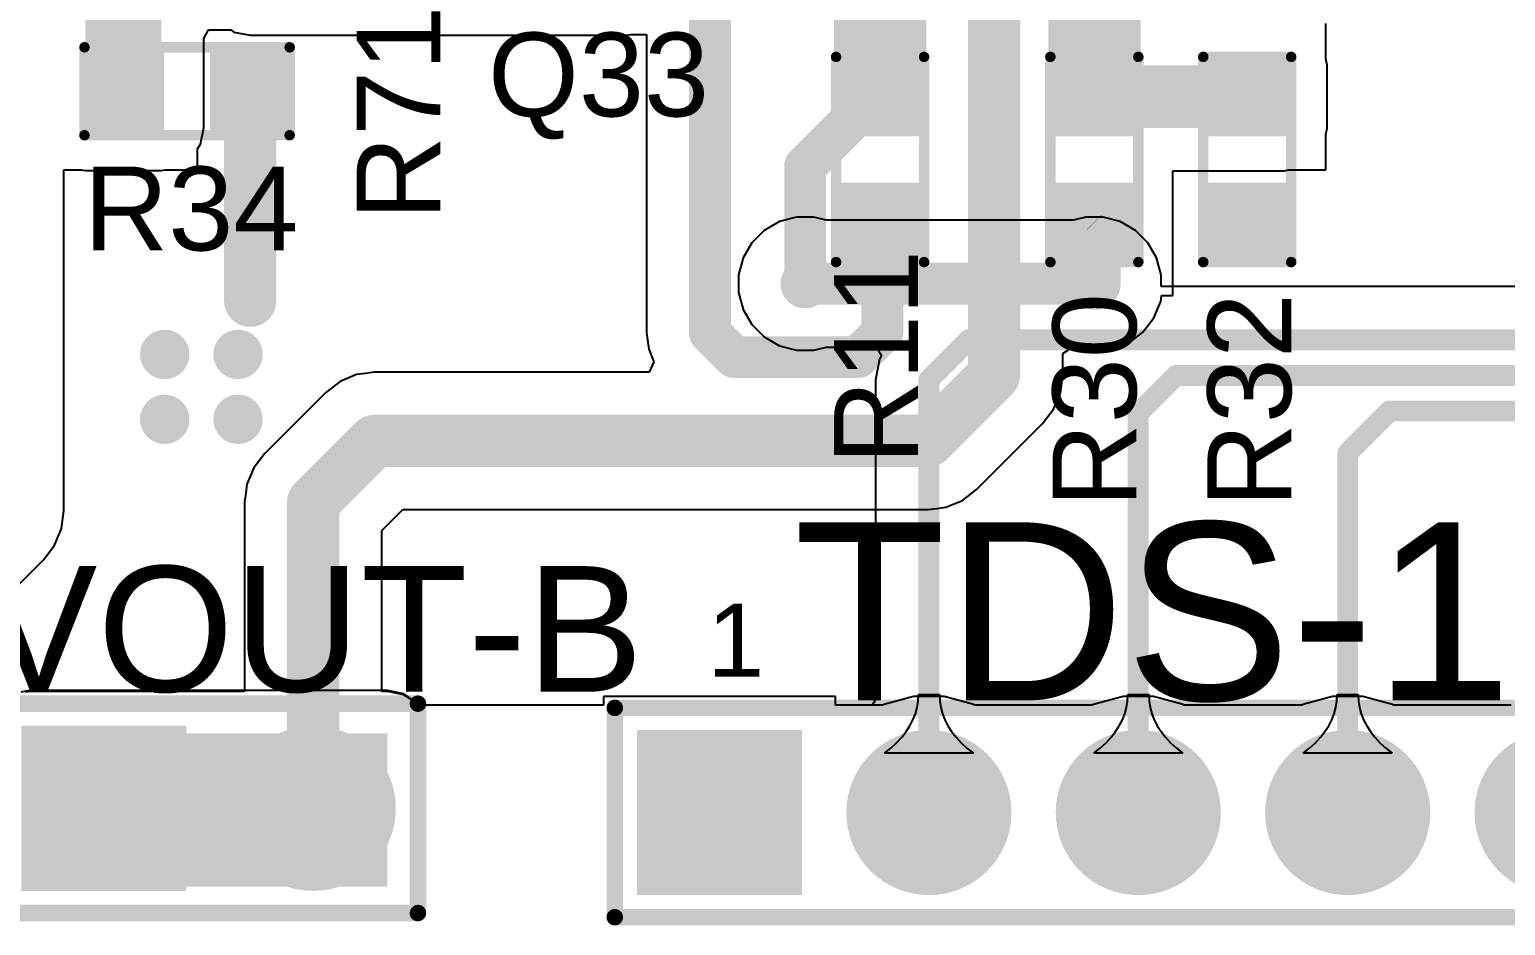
# Model space of a CAD drawing. Header units: millimetres. Extents: x -3 to 5437, y -3 to 5435.
# Drawn here: x 12.79 to 30.7, y -2.68 to 8.19 of the extents above; entities that cross this region are included whole.
import ezdxf

# ---------------------------------------------------------------- set-up
doc = ezdxf.new("R2010")
doc.units = ezdxf.units.MM
for name, color, linetype in [('BottomLayer', 5, 'Continuous'), ('BottomSolder', 6, 'Continuous'), ('MultiLayer', 9, 'Continuous'), ('PadHoleLayer', 156, 'Continuous'), ('TopLayer', 1, 'Continuous'), ('TopOverlay', 2, 'Continuous'), ('TopPaste', 8, 'Continuous'), ('TopSolder', 216, 'Continuous'), ('ViaHoleLayer', 16, 'Continuous')]:
    doc.layers.add(name, color=color, linetype=linetype)
doc.styles.add('Arial', font='', dxfattribs={"height": 0.2})
doc.styles.get('Arial').set_extended_font_data('Arial')

# ---------------------------------------------------------------- blocks, each defined once
blk = doc.blocks.new('RES_0603_247')
at = {"layer": 'TopLayer'}
for points in [[(-0.3809999999999999, 0.4445), (-0.3810000000000001, -0.4445), (-1.143, -0.4445), (-1.143, 0.4445)], [(1.143, 0.4445), (1.143, -0.4445), (0.3809999999999999, -0.4445), (0.3810000000000001, 0.4445)]]:
    blk.add_hatch(color=1, dxfattribs=at).paths.add_polyline_path(points)
at = {"layer": 'TopPaste'}
for points in [[(-0.3809999999999999, 0.4445), (-0.3810000000000001, -0.4445), (-1.143, -0.4445), (-1.143, 0.4445)], [(1.143, 0.4445), (1.143, -0.4445), (0.3809999999999999, -0.4445), (0.3810000000000001, 0.4445)]]:
    blk.add_hatch(color=8, dxfattribs=at).paths.add_polyline_path(points)
at = {"layer": 'TopSolder'}
for points in [[(-0.2793999999999999, 0.5460999999999999), (-0.2794, -0.5461), (-1.2446, -0.5460999999999999), (-1.2446, 0.5461)], [(1.2446, 0.5460999999999999), (1.2446, -0.5461), (0.2793999999999999, -0.5460999999999999), (0.2794, 0.5461)]]:
    blk.add_hatch(color=216, dxfattribs=at).paths.add_polyline_path(points)
at = {"layer": 'TopOverlay', "const_width": 0.127}
for points in [[(-1.2446, 0.5334), (1.2446, 0.5334)], [(-1.2446, -0.5334), (-1.2446, 0.5334)], [(1.2446, -0.5334), (1.2446, 0.5334)], [(-1.2446, -0.5334), (1.2446, -0.5334)]]:
    blk.add_lwpolyline(points, dxfattribs=at)
at = {"layer": 'TopOverlay', "const_width": 0.0635}
for points in [[(-1.27635, 0.5334, 1), (-1.21285, 0.5334, 1)], [(-1.27635, 0.5334, 1), (-1.21285, 0.5334, 1)], [(1.21285, 0.5334, 1), (1.27635, 0.5334, 1)], [(1.21285, 0.5334, 1), (1.27635, 0.5334, 1)], [(-1.27635, -0.5334, 1), (-1.21285, -0.5334, 1)], [(-1.27635, -0.5334, 1), (-1.21285, -0.5334, 1)], [(1.21285, -0.5334, 1), (1.27635, -0.5334, 1)], [(1.21285, -0.5334, 1), (1.27635, -0.5334, 1)]]:
    blk.add_lwpolyline(points, format="xyb", close=True, dxfattribs=at)
blk = doc.blocks.new('RES_0603_316')
at = {"layer": 'TopLayer'}
for points in [[(-0.3809999999999999, 0.4445), (-0.3809999999999999, -0.4445), (-1.143, -0.4445), (-1.143, 0.4445)], [(1.143, 0.4445), (1.143, -0.4445), (0.3809999999999999, -0.4445), (0.3809999999999999, 0.4445)]]:
    blk.add_hatch(color=1, dxfattribs=at).paths.add_polyline_path(points)
at = {"layer": 'TopPaste'}
for points in [[(-0.3809999999999999, 0.4445), (-0.3809999999999999, -0.4445), (-1.143, -0.4445), (-1.143, 0.4445)], [(1.143, 0.4445), (1.143, -0.4445), (0.3809999999999999, -0.4445), (0.3809999999999999, 0.4445)]]:
    blk.add_hatch(color=8, dxfattribs=at).paths.add_polyline_path(points)
at = {"layer": 'TopSolder'}
for points in [[(-0.2794, 0.5460999999999999), (-0.2794, -0.5460999999999999), (-1.2446, -0.5460999999999999), (-1.2446, 0.5460999999999999)], [(1.2446, 0.5460999999999999), (1.2446, -0.5460999999999999), (0.2794, -0.5460999999999999), (0.2794, 0.5460999999999999)]]:
    blk.add_hatch(color=216, dxfattribs=at).paths.add_polyline_path(points)
at = {"layer": 'TopOverlay', "const_width": 0.127}
for points in [[(-1.2446, -0.5334), (-1.2446, 0.5334)], [(1.2446, 0.5334), (-1.2446, 0.5334)], [(1.2446, -0.5334), (1.2446, 0.5334)], [(1.2446, -0.5334), (-1.2446, -0.5334)]]:
    blk.add_lwpolyline(points, dxfattribs=at)
at = {"layer": 'TopOverlay', "const_width": 0.0635}
for points in [[(-1.27635, 0.5334, 1), (-1.21285, 0.5334, 1)], [(-1.27635, 0.5334, 1), (-1.21285, 0.5334, 1)], [(1.21285, 0.5334, 1), (1.27635, 0.5334, 1)], [(1.21285, 0.5334, 1), (1.27635, 0.5334, 1)], [(-1.27635, -0.5334, 1), (-1.21285, -0.5334, 1)], [(-1.27635, -0.5334, 1), (-1.21285, -0.5334, 1)], [(1.21285, -0.5334, 1), (1.27635, -0.5334, 1)], [(1.21285, -0.5334, 1), (1.27635, -0.5334, 1)]]:
    blk.add_lwpolyline(points, format="xyb", close=True, dxfattribs=at)
blk = doc.blocks.new('RES_0603_317')
at = {"layer": 'TopLayer'}
for points in [[(-0.3809999999999999, 0.4445), (-0.3809999999999999, -0.4445), (-1.143, -0.4445), (-1.143, 0.4445)], [(1.143, 0.4445), (1.143, -0.4445), (0.3809999999999999, -0.4445), (0.3809999999999999, 0.4445)]]:
    blk.add_hatch(color=1, dxfattribs=at).paths.add_polyline_path(points)
at = {"layer": 'TopPaste'}
for points in [[(-0.3809999999999999, 0.4445), (-0.3809999999999999, -0.4445), (-1.143, -0.4445), (-1.143, 0.4445)], [(1.143, 0.4445), (1.143, -0.4445), (0.3809999999999999, -0.4445), (0.3809999999999999, 0.4445)]]:
    blk.add_hatch(color=8, dxfattribs=at).paths.add_polyline_path(points)
at = {"layer": 'TopSolder'}
for points in [[(-0.2794, 0.5460999999999999), (-0.2794, -0.5460999999999999), (-1.2446, -0.5460999999999999), (-1.2446, 0.5460999999999999)], [(1.2446, 0.5460999999999999), (1.2446, -0.5460999999999999), (0.2794, -0.5460999999999999), (0.2794, 0.5460999999999999)]]:
    blk.add_hatch(color=216, dxfattribs=at).paths.add_polyline_path(points)
at = {"layer": 'TopOverlay', "const_width": 0.127}
for points in [[(-1.2446, -0.5334), (-1.2446, 0.5334)], [(1.2446, 0.5334), (-1.2446, 0.5334)], [(1.2446, -0.5334), (1.2446, 0.5334)], [(1.2446, -0.5334), (-1.2446, -0.5334)]]:
    blk.add_lwpolyline(points, dxfattribs=at)
at = {"layer": 'TopOverlay', "const_width": 0.0635}
for points in [[(-1.27635, 0.5334, 1), (-1.21285, 0.5334, 1)], [(-1.27635, 0.5334, 1), (-1.21285, 0.5334, 1)], [(1.21285, 0.5334, 1), (1.27635, 0.5334, 1)], [(1.21285, 0.5334, 1), (1.27635, 0.5334, 1)], [(-1.27635, -0.5334, 1), (-1.21285, -0.5334, 1)], [(-1.27635, -0.5334, 1), (-1.21285, -0.5334, 1)], [(1.21285, -0.5334, 1), (1.27635, -0.5334, 1)], [(1.21285, -0.5334, 1), (1.27635, -0.5334, 1)]]:
    blk.add_lwpolyline(points, format="xyb", close=True, dxfattribs=at)
blk = doc.blocks.new('RES_0603_318')
at = {"layer": 'TopLayer'}
for points in [[(-0.3809999999999999, 0.4445), (-0.3809999999999999, -0.4445), (-1.143, -0.4445), (-1.143, 0.4445)], [(1.143, 0.4445), (1.143, -0.4445), (0.3809999999999999, -0.4445), (0.3809999999999999, 0.4445)]]:
    blk.add_hatch(color=1, dxfattribs=at).paths.add_polyline_path(points)
at = {"layer": 'TopPaste'}
for points in [[(-0.3809999999999999, 0.4445), (-0.3809999999999999, -0.4445), (-1.143, -0.4445), (-1.143, 0.4445)], [(1.143, 0.4445), (1.143, -0.4445), (0.3809999999999999, -0.4445), (0.3809999999999999, 0.4445)]]:
    blk.add_hatch(color=8, dxfattribs=at).paths.add_polyline_path(points)
at = {"layer": 'TopSolder'}
for points in [[(-0.2794, 0.5460999999999999), (-0.2794, -0.5460999999999999), (-1.2446, -0.5460999999999999), (-1.2446, 0.5460999999999999)], [(1.2446, 0.5460999999999999), (1.2446, -0.5460999999999999), (0.2794, -0.5460999999999999), (0.2794, 0.5460999999999999)]]:
    blk.add_hatch(color=216, dxfattribs=at).paths.add_polyline_path(points)
at = {"layer": 'TopOverlay', "const_width": 0.127}
for points in [[(-1.2446, -0.5334), (-1.2446, 0.5334)], [(1.2446, 0.5334), (-1.2446, 0.5334)], [(1.2446, -0.5334), (1.2446, 0.5334)], [(1.2446, -0.5334), (-1.2446, -0.5334)]]:
    blk.add_lwpolyline(points, dxfattribs=at)
at = {"layer": 'TopOverlay', "const_width": 0.0635}
for points in [[(-1.27635, 0.5334, 1), (-1.21285, 0.5334, 1)], [(-1.27635, 0.5334, 1), (-1.21285, 0.5334, 1)], [(1.21285, 0.5334, 1), (1.27635, 0.5334, 1)], [(1.21285, 0.5334, 1), (1.27635, 0.5334, 1)], [(-1.27635, -0.5334, 1), (-1.21285, -0.5334, 1)], [(-1.27635, -0.5334, 1), (-1.21285, -0.5334, 1)], [(1.21285, -0.5334, 1), (1.27635, -0.5334, 1)], [(1.21285, -0.5334, 1), (1.27635, -0.5334, 1)]]:
    blk.add_lwpolyline(points, format="xyb", close=True, dxfattribs=at)
blk = doc.blocks.new('HDR1X2_326')
at = {"layer": 'BottomLayer'}
blk.add_hatch(color=5, dxfattribs=at).paths.add_polyline_path([(-0.8999994699999999, 0.8999994699999999), (0.8999994699999999, 0.8999994699999999), (0.8999994699999999, -0.8999994699999999), (-0.8999994699999999, -0.8999994699999999)])
h = blk.add_hatch(color=5, dxfattribs=at)
edge = h.paths.add_edge_path()
edge.add_arc((2.54, 0), 0.8999982, 0, 360)
at = {"layer": 'BottomSolder'}
blk.add_hatch(color=6, dxfattribs=at).paths.add_polyline_path([(-1.00159947, 1.00159947), (1.00159947, 1.00159947), (1.00159947, -1.00159947), (-1.00159947, -1.00159947)])
h = blk.add_hatch(color=6, dxfattribs=at)
edge = h.paths.add_edge_path()
edge.add_arc((2.54, 0), 1.0015982, 0, 360)
at = {"layer": 'MultiLayer'}
blk.add_hatch(color=9, dxfattribs=at).paths.add_polyline_path([(-0.8999994699999999, 0.8999994699999999), (0.8999994699999999, 0.8999994699999999), (0.8999994699999999, -0.8999994699999999), (-0.8999994699999999, -0.8999994699999999)])
h = blk.add_hatch(color=9, dxfattribs=at)
edge = h.paths.add_edge_path()
edge.add_arc((2.54, 0), 0.8999982, 0, 360)
at = {"layer": 'PadHoleLayer'}
h = blk.add_hatch(color=156, dxfattribs=at)
edge = h.paths.add_edge_path()
edge.add_arc((0, 0), 0.4499991, 0, 360)
h = blk.add_hatch(color=156, dxfattribs=at)
edge = h.paths.add_edge_path()
edge.add_arc((2.54, 0), 0.4499991, 0, 360)
at = {"layer": 'TopLayer'}
blk.add_hatch(color=1, dxfattribs=at).paths.add_polyline_path([(-0.8999994699999999, 0.8999994699999999), (0.8999994699999999, 0.8999994699999999), (0.8999994699999999, -0.8999994699999999), (-0.8999994699999999, -0.8999994699999999)])
h = blk.add_hatch(color=1, dxfattribs=at)
edge = h.paths.add_edge_path()
edge.add_arc((2.54, 0), 0.8999982, 0, 360)
at = {"layer": 'TopSolder'}
blk.add_hatch(color=216, dxfattribs=at).paths.add_polyline_path([(-1.00159947, 1.00159947), (1.00159947, 1.00159947), (1.00159947, -1.00159947), (-1.00159947, -1.00159947)])
h = blk.add_hatch(color=216, dxfattribs=at)
edge = h.paths.add_edge_path()
edge.add_arc((2.54, 0), 1.0015982, 0, 360)
at = {"layer": 'TopOverlay', "const_width": 0.1999996}
for points in [[(-1.27, 1.27), (3.81, 1.27)], [(-1.27, -1.27), (-1.27, 1.27)], [(3.81, -1.27), (3.81, 1.27)], [(-1.27, -1.27), (3.81, -1.27)]]:
    blk.add_lwpolyline(points, dxfattribs=at)
at = {"layer": 'TopOverlay', "const_width": 0.0999998}
for points in [[(-1.3199999, 1.27, 1), (-1.2200001, 1.27, 1)], [(-1.3199999, 1.27, 1), (-1.2200001, 1.27, 1)], [(3.7600001, 1.27, 1), (3.8599999, 1.27, 1)], [(3.7600001, 1.27, 1), (3.8599999, 1.27, 1)], [(-1.3199999, -1.27, 1), (-1.2200001, -1.27, 1)], [(-1.3199999, -1.27, 1), (-1.2200001, -1.27, 1)], [(3.7600001, -1.27, 1), (3.8599999, -1.27, 1)], [(3.7600001, -1.27, 1), (3.8599999, -1.27, 1)]]:
    blk.add_lwpolyline(points, format="xyb", close=True, dxfattribs=at)
blk = doc.blocks.new('HDR1X6_470')
at = {"layer": 'BottomLayer'}
blk.add_hatch(color=5, dxfattribs=at).paths.add_polyline_path([(-0.8999994699999999, 0.8999994699999999), (0.8999994699999999, 0.8999994699999999), (0.8999994699999999, -0.8999994699999999), (-0.8999994699999999, -0.8999994699999999)])
h = blk.add_hatch(color=5, dxfattribs=at)
edge = h.paths.add_edge_path()
edge.add_arc((2.54, 0), 0.8999982, 0, 360)
h = blk.add_hatch(color=5, dxfattribs=at)
edge = h.paths.add_edge_path()
edge.add_arc((5.08, 0), 0.8999982, 0, 360)
h = blk.add_hatch(color=5, dxfattribs=at)
edge = h.paths.add_edge_path()
edge.add_arc((7.619999999999999, 0), 0.8999982, 0, 360)
h = blk.add_hatch(color=5, dxfattribs=at)
edge = h.paths.add_edge_path()
edge.add_arc((10.16, 0), 0.8999982, 0, 360)
h = blk.add_hatch(color=5, dxfattribs=at)
edge = h.paths.add_edge_path()
edge.add_arc((12.7, 0), 0.8999982, 0, 360)
at = {"layer": 'BottomSolder'}
blk.add_hatch(color=6, dxfattribs=at).paths.add_polyline_path([(-1.00159947, 1.00159947), (1.00159947, 1.00159947), (1.00159947, -1.00159947), (-1.00159947, -1.00159947)])
h = blk.add_hatch(color=6, dxfattribs=at)
edge = h.paths.add_edge_path()
edge.add_arc((2.54, 0), 1.0015982, 0, 360)
h = blk.add_hatch(color=6, dxfattribs=at)
edge = h.paths.add_edge_path()
edge.add_arc((5.08, 0), 1.0015982, 0, 360)
h = blk.add_hatch(color=6, dxfattribs=at)
edge = h.paths.add_edge_path()
edge.add_arc((7.619999999999999, 0), 1.0015982, 0, 360)
h = blk.add_hatch(color=6, dxfattribs=at)
edge = h.paths.add_edge_path()
edge.add_arc((10.16, 0), 1.0015982, 0, 360)
h = blk.add_hatch(color=6, dxfattribs=at)
edge = h.paths.add_edge_path()
edge.add_arc((12.7, 0), 1.0015982, 0, 360)
at = {"layer": 'MultiLayer'}
blk.add_hatch(color=9, dxfattribs=at).paths.add_polyline_path([(-0.8999994699999999, 0.8999994699999999), (0.8999994699999999, 0.8999994699999999), (0.8999994699999999, -0.8999994699999999), (-0.8999994699999999, -0.8999994699999999)])
h = blk.add_hatch(color=9, dxfattribs=at)
edge = h.paths.add_edge_path()
edge.add_arc((2.54, 0), 0.8999982, 0, 360)
h = blk.add_hatch(color=9, dxfattribs=at)
edge = h.paths.add_edge_path()
edge.add_arc((5.08, 0), 0.8999982, 0, 360)
h = blk.add_hatch(color=9, dxfattribs=at)
edge = h.paths.add_edge_path()
edge.add_arc((7.619999999999999, 0), 0.8999982, 0, 360)
h = blk.add_hatch(color=9, dxfattribs=at)
edge = h.paths.add_edge_path()
edge.add_arc((10.16, 0), 0.8999982, 0, 360)
h = blk.add_hatch(color=9, dxfattribs=at)
edge = h.paths.add_edge_path()
edge.add_arc((12.7, 0), 0.8999982, 0, 360)
at = {"layer": 'PadHoleLayer'}
h = blk.add_hatch(color=156, dxfattribs=at)
edge = h.paths.add_edge_path()
edge.add_arc((0, 0), 0.4499991, 0, 360)
h = blk.add_hatch(color=156, dxfattribs=at)
edge = h.paths.add_edge_path()
edge.add_arc((2.54, 0), 0.4499991, 0, 360)
h = blk.add_hatch(color=156, dxfattribs=at)
edge = h.paths.add_edge_path()
edge.add_arc((5.08, 0), 0.4499991, 0, 360)
h = blk.add_hatch(color=156, dxfattribs=at)
edge = h.paths.add_edge_path()
edge.add_arc((7.619999999999999, 0), 0.4499991, 0, 360)
h = blk.add_hatch(color=156, dxfattribs=at)
edge = h.paths.add_edge_path()
edge.add_arc((10.16, 0), 0.4499991, 0, 360)
h = blk.add_hatch(color=156, dxfattribs=at)
edge = h.paths.add_edge_path()
edge.add_arc((12.7, 0), 0.4499991, 0, 360)
at = {"layer": 'TopLayer'}
blk.add_hatch(color=1, dxfattribs=at).paths.add_polyline_path([(-0.8999994699999999, 0.8999994699999999), (0.8999994699999999, 0.8999994699999999), (0.8999994699999999, -0.8999994699999999), (-0.8999994699999999, -0.8999994699999999)])
h = blk.add_hatch(color=1, dxfattribs=at)
edge = h.paths.add_edge_path()
edge.add_arc((2.54, 0), 0.8999982, 0, 360)
h = blk.add_hatch(color=1, dxfattribs=at)
edge = h.paths.add_edge_path()
edge.add_arc((5.08, 0), 0.8999982, 0, 360)
h = blk.add_hatch(color=1, dxfattribs=at)
edge = h.paths.add_edge_path()
edge.add_arc((7.619999999999999, 0), 0.8999982, 0, 360)
h = blk.add_hatch(color=1, dxfattribs=at)
edge = h.paths.add_edge_path()
edge.add_arc((10.16, 0), 0.8999982, 0, 360)
h = blk.add_hatch(color=1, dxfattribs=at)
edge = h.paths.add_edge_path()
edge.add_arc((12.7, 0), 0.8999982, 0, 360)
at = {"layer": 'TopSolder'}
blk.add_hatch(color=216, dxfattribs=at).paths.add_polyline_path([(-1.00159947, 1.00159947), (1.00159947, 1.00159947), (1.00159947, -1.00159947), (-1.00159947, -1.00159947)])
h = blk.add_hatch(color=216, dxfattribs=at)
edge = h.paths.add_edge_path()
edge.add_arc((2.54, 0), 1.0015982, 0, 360)
h = blk.add_hatch(color=216, dxfattribs=at)
edge = h.paths.add_edge_path()
edge.add_arc((5.08, 0), 1.0015982, 0, 360)
h = blk.add_hatch(color=216, dxfattribs=at)
edge = h.paths.add_edge_path()
edge.add_arc((7.619999999999999, 0), 1.0015982, 0, 360)
h = blk.add_hatch(color=216, dxfattribs=at)
edge = h.paths.add_edge_path()
edge.add_arc((10.16, 0), 1.0015982, 0, 360)
h = blk.add_hatch(color=216, dxfattribs=at)
edge = h.paths.add_edge_path()
edge.add_arc((12.7, 0), 1.0015982, 0, 360)
at = {"layer": 'TopOverlay', "const_width": 0.1999996}
for points in [[(-1.27, -1.27), (-1.27, 1.27)], [(-1.27, 1.27), (13.97, 1.27)], [(13.97, -1.27), (13.97, 1.27)], [(-1.27, -1.27), (13.97, -1.27)]]:
    blk.add_lwpolyline(points, dxfattribs=at)
at = {"layer": 'TopOverlay', "const_width": 0.0999998}
for points in [[(-1.3199999, 1.27, 1), (-1.2200001, 1.27, 1)], [(-1.3199999, 1.27, 1), (-1.2200001, 1.27, 1)], [(13.9200001, 1.27, 1), (14.0199999, 1.27, 1)], [(13.9200001, 1.27, 1), (14.0199999, 1.27, 1)], [(-1.3199999, -1.27, 1), (-1.2200001, -1.27, 1)], [(-1.3199999, -1.27, 1), (-1.2200001, -1.27, 1)], [(13.9200001, -1.27, 1), (14.0199999, -1.27, 1)], [(13.9200001, -1.27, 1), (14.0199999, -1.27, 1)]]:
    blk.add_lwpolyline(points, format="xyb", close=True, dxfattribs=at)

msp = doc.modelspace()

# ---------------------------------------------------------------- hatches: boundary and pattern name
at = {"layer": 'BottomLayer'}
h = msp.add_hatch(color=5, dxfattribs=at)
edge = h.paths.add_edge_path()
edge.add_arc((22.2005144, 5.1094259), 0.2999994, 0, 360)
h = msp.add_hatch(color=5, dxfattribs=at)
edge = h.paths.add_edge_path()
edge.add_arc((25.7094355, 5.1094259), 0.2999994, 0, 360)
h = msp.add_hatch(color=5, dxfattribs=at)
edge = h.paths.add_edge_path()
edge.add_arc((14.43238668, 4.25105576), 0.2999994, 0, 360)
h = msp.add_hatch(color=5, dxfattribs=at)
edge = h.paths.add_edge_path()
edge.add_arc((15.32138668, 4.25105576), 0.2999994, 0, 360)
h = msp.add_hatch(color=5, dxfattribs=at)
edge = h.paths.add_edge_path()
edge.add_arc((14.43238668, 3.46365576), 0.2999994, 0, 360)
h = msp.add_hatch(color=5, dxfattribs=at)
edge = h.paths.add_edge_path()
edge.add_arc((15.32138668, 3.46365576), 0.2999994, 0, 360)
msp.add_hatch(color=5, dxfattribs=at).paths.add_polyline_path([(12.79362694, -0.3439185399999999), (12.79362694, -2.15554814), (17.1336335, -2.15554814), (17.1336335, -0.3439185399999999)])
at = {"layer": 'BottomSolder'}
h = msp.add_hatch(color=6, dxfattribs=at)
edge = h.paths.add_edge_path()
edge.add_arc((22.2005144, 5.1094259), 0.1499997, 0, 360)
h = msp.add_hatch(color=6, dxfattribs=at)
edge = h.paths.add_edge_path()
edge.add_arc((25.7094355, 5.1094259), 0.1499997, 0, 360)
h = msp.add_hatch(color=6, dxfattribs=at)
edge = h.paths.add_edge_path()
edge.add_arc((14.43238668, 4.25105576), 0.1499997, 0, 360)
h = msp.add_hatch(color=6, dxfattribs=at)
edge = h.paths.add_edge_path()
edge.add_arc((15.32138668, 4.25105576), 0.1499997, 0, 360)
h = msp.add_hatch(color=6, dxfattribs=at)
edge = h.paths.add_edge_path()
edge.add_arc((14.43238668, 3.46365576), 0.1499997, 0, 360)
h = msp.add_hatch(color=6, dxfattribs=at)
edge = h.paths.add_edge_path()
edge.add_arc((15.32138668, 3.46365576), 0.1499997, 0, 360)
at = {"layer": 'TopLayer'}
for points in [[(14.38940988, 14.42807376), (13.46940664, 14.42807376), (13.46940664, 6.99857376), (14.38940988, 6.99857376)], [(23.66943704, 9.45987186), (22.5494342, 9.45987186), (22.5494342, 6.996691619999999), (23.66943704, 6.996691619999999)], [(25.14943408, 6.996689079999999), (26.26943692, 6.996689079999999), (26.26943692, 9.45986932), (25.14943408, 9.45986932)], [(28.01284212, 7.75868908), (25.14943916, 7.75868908), (25.14943916, 6.996689079999999), (28.01284212, 6.996689079999999)], [(12.79362948, -2.20635068), (17.13363096, -2.20635068), (17.13363096, -0.3555492), (12.79362948, -0.3555492)]]:
    msp.add_hatch(color=1, dxfattribs=at).paths.add_polyline_path(points)
h = msp.add_hatch(color=1, dxfattribs=at)
edge = h.paths.add_edge_path()
edge.add_arc((22.2005144, 5.1094259), 0.2999994, 0, 360)
h = msp.add_hatch(color=1, dxfattribs=at)
edge = h.paths.add_edge_path()
edge.add_arc((25.7094355, 5.1094259), 0.2999994, 0, 360)
h = msp.add_hatch(color=1, dxfattribs=at)
edge = h.paths.add_edge_path()
edge.add_arc((14.43238668, 4.25105576), 0.2999994, 0, 360)
h = msp.add_hatch(color=1, dxfattribs=at)
edge = h.paths.add_edge_path()
edge.add_arc((15.32138668, 4.25105576), 0.2999994, 0, 360)
h = msp.add_hatch(color=1, dxfattribs=at)
edge = h.paths.add_edge_path()
edge.add_arc((14.43238668, 3.46365576), 0.2999994, 0, 360)
h = msp.add_hatch(color=1, dxfattribs=at)
edge = h.paths.add_edge_path()
edge.add_arc((15.32138668, 3.46365576), 0.2999994, 0, 360)
at = {"layer": 'TopSolder'}
h = msp.add_hatch(color=216, dxfattribs=at)
edge = h.paths.add_edge_path()
edge.add_arc((22.2005144, 5.1094259), 0.1499997, 0, 360)
h = msp.add_hatch(color=216, dxfattribs=at)
edge = h.paths.add_edge_path()
edge.add_arc((25.7094355, 5.1094259), 0.1499997, 0, 360)
h = msp.add_hatch(color=216, dxfattribs=at)
edge = h.paths.add_edge_path()
edge.add_arc((14.43238668, 4.25105576), 0.1499997, 0, 360)
h = msp.add_hatch(color=216, dxfattribs=at)
edge = h.paths.add_edge_path()
edge.add_arc((15.32138668, 4.25105576), 0.1499997, 0, 360)
h = msp.add_hatch(color=216, dxfattribs=at)
edge = h.paths.add_edge_path()
edge.add_arc((14.43238668, 3.46365576), 0.1499997, 0, 360)
h = msp.add_hatch(color=216, dxfattribs=at)
edge = h.paths.add_edge_path()
edge.add_arc((15.32138668, 3.46365576), 0.1499997, 0, 360)
at = {"layer": 'ViaHoleLayer'}
h = msp.add_hatch(color=16, dxfattribs=at)
edge = h.paths.add_edge_path()
edge.add_arc((22.2005144, 5.1094259), 0.1499997, 0, 360)
h = msp.add_hatch(color=16, dxfattribs=at)
edge = h.paths.add_edge_path()
edge.add_arc((25.7094355, 5.1094259), 0.1499997, 0, 360)
h = msp.add_hatch(color=16, dxfattribs=at)
edge = h.paths.add_edge_path()
edge.add_arc((14.43238668, 4.25105576), 0.1499997, 0, 360)
h = msp.add_hatch(color=16, dxfattribs=at)
edge = h.paths.add_edge_path()
edge.add_arc((15.32138668, 4.25105576), 0.1499997, 0, 360)
h = msp.add_hatch(color=16, dxfattribs=at)
edge = h.paths.add_edge_path()
edge.add_arc((14.43238668, 3.46365576), 0.1499997, 0, 360)
h = msp.add_hatch(color=16, dxfattribs=at)
edge = h.paths.add_edge_path()
edge.add_arc((15.32138668, 3.46365576), 0.1499997, 0, 360)

# ---------------------------------------------------------------- linework, layer by layer
at = {"layer": 'BottomLayer'}
for p, q in [((22.0941392, 5.9174253), (21.88863796, 5.862360639999999)), ((22.3068896, 5.9174253), (22.0941392, 5.9174253)), ((22.45401656, 5.87800196), (22.3068896, 5.9174253)), ((25.6030603, 5.9174253), (25.45593334, 5.87800196)), ((25.8158107, 5.9174253), (25.6030603, 5.9174253)), ((26.02131194, 5.862360639999999), (25.8158107, 5.9174253)), ((21.70439144, 5.75598544), (21.55395486, 5.60554886)), ((21.88863796, 5.862360639999999), (21.70439144, 5.75598544)), ((25.45593334, 5.87800196), (22.45401656, 5.87800196)), ((26.20555846, 5.75598544), (26.02131194, 5.862360639999999)), ((26.35599504, 5.60554886), (26.20555846, 5.75598544)), ((21.55395486, 5.60554886), (21.44757966, 5.42130234)), ((26.46237023999999, 5.42130234), (26.35599504, 5.60554886)), ((21.44757966, 5.42130234), (21.392515, 5.215801099999999)), ((26.5174349, 5.215801099999999), (26.46237023999999, 5.42130234)), ((21.392515, 5.215801099999999), (21.392515, 5.003050699999999)), ((26.5174349, 5.07586742), (26.5174349, 5.215801099999999)), ((50.47821501999999, 5.07586742), (26.5174349, 5.07586742)), ((21.392515, 5.003050699999999), (21.44757966, 4.797549459999999)), ((21.44757966, 4.797549459999999), (21.55395486, 4.61330294)), ((21.55395486, 4.61330294), (21.70439144, 4.46286636)), ((21.70439144, 4.46286636), (21.88863796, 4.35649116)), ((21.88863796, 4.35649116), (22.0941392, 4.3014265)), ((22.0941392, 4.3014265), (22.3068896, 4.3014265)), ((22.3068896, 4.3014265), (22.45401656, 4.34084984)), ((22.45401656, 4.34084984), (23.06780248, 4.34084984)), ((23.06780248, 4.34084984), (23.12767028, 4.228843459999999)), ((23.10307292, 4.19203124), (23.0537893, 3.94426694)), ((23.12767028, 4.228843459999999), (23.10307292, 4.19203124)), ((23.0537893, 3.94426694), (23.0537893, 0.09671049999999999)), ((12.79362694, 0.17403318), (12.68511052, 0.15244826)), ((17.1336335, 0.17403318), (12.79362694, 0.17403318)), ((17.33184494, 0.1346073), (17.1336335, 0.17403318)), ((17.49988118, 0.02232914), (17.33184494, 0.1346073)), ((17.51655374, -0.00262128), (17.49988118, 0.02232914)), ((22.56922842, 0.10164826), (19.75323202, 0.10164826)), ((19.75323202, 0.10164826), (19.75323202, -0.00262128)), ((22.56922842, -0.00262128), (22.56922842, 0.10164826)), ((23.02236188, 0.006388099999999999), (23.01653004, -0.00262128)), ((23.0356029, 0.03204464), (23.02236188, 0.006388099999999999)), ((23.04466562, 0.05519166), (23.0356029, 0.03204464)), ((23.05066764, 0.07718806), (23.04466562, 0.05519166)), ((23.0537893, 0.09671049999999999), (23.05066764, 0.07718806)), ((23.55771006, -0.03219449999999999), (23.57010018, 0.04530852)), ((23.57010018, 0.04530852), (23.57423022, 0.12464288)), ((23.57423022, 0.12464288), (23.82823022, 0.12464288)), ((23.82823022, 0.12464288), (23.83236026, 0.04530852)), ((23.83236026, 0.04530852), (23.84475038, -0.03219449999999999)), ((26.09771006, -0.03219449999999999), (26.11010018, 0.04530852)), ((26.11010018, 0.04530852), (26.11423022, 0.12464288)), ((26.11423022, 0.12464288), (26.36823022, 0.12464288)), ((26.36823022, 0.12464288), (26.37236026, 0.04530852)), ((26.37236026, 0.04530852), (26.38475038, -0.03219449999999999)), ((28.63771006, -0.03219449999999999), (28.65010018, 0.04530852)), ((28.65010018, 0.04530852), (28.65423022, 0.12464288)), ((28.65423022, 0.12464288), (28.90823022, 0.12464288)), ((28.90823022, 0.12464288), (28.91236026, 0.04530852)), ((28.91236026, 0.04530852), (28.92475038, -0.03219449999999999)), ((19.75323202, -0.00262128), (17.51655374, -0.00262128)), ((23.01653004, -0.00262128), (22.56922842, -0.00262128)), ((23.50814958, -0.1817116), (23.53705986, -0.10786872)), ((23.53705986, -0.10786872), (23.55771006, -0.03219449999999999)), ((23.84475038, -0.03219449999999999), (23.86540058, -0.10786872)), ((23.86540058, -0.10786872), (23.89431086, -0.1817116)), ((26.04814958, -0.1817116), (26.07705986, -0.10786872)), ((26.07705986, -0.10786872), (26.09771006, -0.03219449999999999)), ((26.38475038, -0.03219449999999999), (26.40540058, -0.10786872)), ((26.40540058, -0.10786872), (26.43431086, -0.1817116)), ((28.58814958, -0.1817116), (28.61705986, -0.10786872)), ((28.61705986, -0.10786872), (28.63771006, -0.03219449999999999)), ((28.92475038, -0.03219449999999999), (28.94540058, -0.10786872)), ((28.94540058, -0.10786872), (28.97431086, -0.1817116)), ((23.3718608, -0.3922649), (23.42555132, -0.32391096)), ((23.42555132, -0.32391096), (23.47097922, -0.2537282199999999)), ((23.47097922, -0.2537282199999999), (23.50814958, -0.1817116)), ((23.89431086, -0.1817116), (23.93148122, -0.2537282199999999)), ((23.93148122, -0.2537282199999999), (23.97690912, -0.32391096)), ((23.97690912, -0.32391096), (24.03059964, -0.3922649)), ((25.9118608, -0.3922649), (25.96555132, -0.32391096)), ((25.96555132, -0.32391096), (26.01097922, -0.2537282199999999)), ((26.01097922, -0.2537282199999999), (26.04814958, -0.1817116)), ((26.43431086, -0.1817116), (26.47148122, -0.2537282199999999)), ((26.47148122, -0.2537282199999999), (26.51690912, -0.32391096)), ((26.51690912, -0.32391096), (26.57059964, -0.3922649)), ((28.4518608, -0.3922649), (28.50555132, -0.32391096)), ((28.50555132, -0.32391096), (28.55097922, -0.2537282199999999)), ((28.55097922, -0.2537282199999999), (28.58814958, -0.1817116)), ((28.97431086, -0.1817116), (29.01148122, -0.2537282199999999)), ((29.01148122, -0.2537282199999999), (29.05690912, -0.32391096)), ((29.05690912, -0.32391096), (29.11059964, -0.3922649)), ((23.1612313, -0.58635138), (23.23969952, -0.52348638)), ((23.23969952, -0.52348638), (23.3099102, -0.45879004)), ((23.3099102, -0.45879004), (23.3718608, -0.3922649)), ((24.03059964, -0.3922649), (24.09255024, -0.45879004)), ((24.09255024, -0.45879004), (24.16276092, -0.52348638)), ((24.16276092, -0.52348638), (24.24122914, -0.58635138)), ((25.7012313, -0.58635138), (25.77969952, -0.52348638)), ((25.77969952, -0.52348638), (25.8499102, -0.45879004)), ((25.8499102, -0.45879004), (25.9118608, -0.3922649)), ((26.57059964, -0.3922649), (26.63255024, -0.45879004)), ((26.63255024, -0.45879004), (26.70276092, -0.52348638)), ((26.70276092, -0.52348638), (26.78122914, -0.58635138)), ((28.2412313, -0.58635138), (28.31969952, -0.52348638)), ((28.31969952, -0.52348638), (28.3899102, -0.45879004)), ((28.3899102, -0.45879004), (28.4518608, -0.3922649)), ((29.11059964, -0.3922649), (29.17255024, -0.45879004)), ((29.17255024, -0.45879004), (29.24276092, -0.52348638)), ((29.24276092, -0.52348638), (29.32122914, -0.58635138)), ((24.24122914, -0.58635138), (23.1612313, -0.58635138)), ((26.78122914, -0.58635138), (25.7012313, -0.58635138)), ((29.32122914, -0.58635138), (28.2412313, -0.58635138))]:
    msp.add_line(p, q, dxfattribs=at)
for points, const_width in [([(22.2005144, 5.1094259), (25.68454096, 5.1094259)], 0.508), ([(23.70123022, 3.94426694), (24.18538978, 4.4284265)], 0.254), ([(24.18538978, 4.4284265), (50.7463933, 4.4284265)], 0.254), ([(26.24123022, 3.53786694), (26.69998978, 3.9966265)], 0.254), ([(26.69998978, 3.9966265), (50.92524993999999, 3.9966265)], 0.254), ([(23.70123022, -1.30634994), (23.70123022, 3.94426694)], 0.254), ([(26.24123022, -1.30634994), (26.24123022, 3.53786694)], 0.254), ([(28.78123022, 3.05526694), (29.29078978, 3.564826499999999)], 0.254), ([(29.29078978, 3.564826499999999), (51.10410657999999, 3.564826499999999)], 0.254), ([(28.78123022, -1.30634994), (28.78123022, 3.05526694)], 0.254)]:
    msp.add_lwpolyline(points, dxfattribs=dict(at, const_width=const_width))
for points, const_width in [([(22.0735144, 5.1094259, 1), (22.3275144, 5.1094259, 1)], 0.254), ([(25.55754096, 5.1094259, 1), (25.81154096, 5.1094259, 1)], 0.254), ([(24.12188978, 4.4284265, 1), (24.24888978, 4.4284265, 1)], 0.127), ([(24.12188978, 4.4284265, 1), (24.24888978, 4.4284265, 1)], 0.127), ([(26.63648978, 3.9966265, 1), (26.76348978, 3.9966265, 1)], 0.127), ([(26.63648978, 3.9966265, 1), (26.76348978, 3.9966265, 1)], 0.127), ([(23.63773022, 3.94426694, 1), (23.76473022, 3.94426694, 1)], 0.127), ([(23.63773022, 3.94426694, 1), (23.76473022, 3.94426694, 1)], 0.127), ([(26.17773022, 3.53786694, 1), (26.30473022, 3.53786694, 1)], 0.127), ([(26.17773022, 3.53786694, 1), (26.30473022, 3.53786694, 1)], 0.127), ([(29.22728978, 3.564826499999999, 1), (29.35428978, 3.564826499999999, 1)], 0.127), ([(29.22728978, 3.564826499999999, 1), (29.35428978, 3.564826499999999, 1)], 0.127), ([(28.71773022, 3.05526694, 1), (28.84473022, 3.05526694, 1)], 0.127), ([(28.71773022, 3.05526694, 1), (28.84473022, 3.05526694, 1)], 0.127), ([(23.63773022, -1.30634994, 1), (23.76473022, -1.30634994, 1)], 0.127), ([(26.17773022, -1.30634994, 1), (26.30473022, -1.30634994, 1)], 0.127), ([(28.71773022, -1.30634994, 1), (28.84473022, -1.30634994, 1)], 0.127)]:
    msp.add_lwpolyline(points, format="xyb", close=True, dxfattribs=dict(at, const_width=const_width))
at = {"layer": 'TopLayer'}
for p, q in [((28.51510934, 7.83754084), (28.51510934, 8.266689079999999)), ((14.9073616, 8.082277459999998), (14.9614128, 8.1868899)), ((14.9073616, 6.99857376), (14.9073616, 8.082277459999998)), ((14.9614128, 8.1868899), (15.23296674, 8.1868899)), ((15.23296674, 8.1868899), (15.27119628, 8.16134512)), ((15.27119628, 8.16134512), (15.46940772, 8.12191924)), ((15.46940772, 8.12191924), (20.03511106, 8.12191924)), ((20.03511106, 8.12191924), (20.08515668, 8.1318735)), ((20.08515668, 8.1318735), (20.276439, 8.1318735)), ((20.276439, 8.1318735), (20.276439, 4.514855079999999)), ((28.53079384, 7.75868908), (28.51510934, 7.83754084)), ((28.53079384, 6.996689079999999), (28.53079384, 7.75868908)), ((14.86793572, 6.80036232), (14.9073616, 6.99857376)), ((28.51510934, 6.917837319999999), (28.53079384, 6.996689079999999)), ((28.51510934, 6.48868908), (28.51510934, 6.917837319999999)), ((14.83023704, 6.743941299999999), (14.86793572, 6.80036232)), ((14.83023704, 6.490573759999999), (14.83023704, 6.743941299999999)), ((13.20789586, 2.35369354), (13.20789586, 6.490573759999999)), ((13.20789586, 6.490573759999999), (13.41937372, 6.490573759999999)), ((13.41937372, 6.490573759999999), (13.46940664, 6.480622039999999)), ((13.46940664, 6.480622039999999), (14.38940988, 6.480622039999999)), ((14.38940988, 6.480622039999999), (14.4394428, 6.490573759999999)), ((14.4394428, 6.490573759999999), (14.83023704, 6.490573759999999)), ((26.66090934, 4.964689079999999), (26.66090934, 6.478737359999999)), ((26.66090934, 6.478737359999999), (28.01284212, 6.478737359999999)), ((28.01284212, 6.478737359999999), (28.06287504, 6.48868908)), ((28.06287504, 6.48868908), (28.51510934, 6.48868908)), ((26.43050848, 4.69311482), (26.51368586, 4.893927219999999)), ((26.51368586, 4.893927219999999), (26.52300258, 4.964689079999999)), ((26.52300258, 4.964689079999999), (26.66090934, 4.964689079999999)), ((26.29818718, 4.52067422), (26.43050848, 4.69311482)), ((20.276439, 4.514855079999999), (20.3026264, 4.31593244)), ((26.12574658, 4.38835292), (26.29818718, 4.52067422)), ((20.3026264, 4.31593244), (20.36684522, 4.16089846)), ((25.32448326, 4.2610659), (25.43008122, 4.33162456)), ((25.43008122, 4.33162456), (25.49393682, 4.30517554)), ((25.49393682, 4.30517554), (25.7094355, 4.27680374)), ((25.7094355, 4.27680374), (25.92493418, 4.30517554)), ((25.92493418, 4.30517554), (26.12574658, 4.38835292)), ((20.36684522, 4.16089846), (20.31014226, 4.03389592)), ((25.32448326, 4.00130264), (25.32448326, 4.2610659)), ((16.75977852, 4.00552666), (16.55896612, 3.92234674)), ((16.86752786, 4.01971002), (16.75977852, 4.00552666)), ((16.9752772, 4.03389592), (16.86752786, 4.01971002)), ((20.31014226, 4.03389592), (16.9752772, 4.03389592)), ((25.296114, 3.78580396), (25.32448326, 4.00130264)), ((16.38652552, 3.79002544), (15.64487854, 3.048378459999999)), ((16.55896612, 3.92234674), (16.38652552, 3.79002544)), ((25.21293408, 3.58499156), (25.296114, 3.78580396)), ((25.08061532, 3.41255096), (25.21293408, 3.58499156)), ((24.2805839, 2.61252208), (25.08061532, 3.41255096)), ((15.64487854, 3.048378459999999), (15.51255724, 2.87593786)), ((15.51255724, 2.87593786), (15.42937732, 2.67512546)), ((15.41519396, 2.56737612), (15.40100806, 2.45962678)), ((15.42937732, 2.67512546), (15.41519396, 2.56737612)), ((24.1081433, 2.48020078), (24.2805839, 2.61252208)), ((13.1795266, 2.13819486), (13.20789586, 2.35369354)), ((15.40100806, 2.45962678), (15.40100806, 0.16240252)), ((17.06625238, 2.11474558), (17.3201584, 2.3686516)), ((17.3201584, 2.3686516), (23.69183222, 2.3686516)), ((23.69183222, 2.3686516), (23.79958156, 2.382837499999999)), ((23.79958156, 2.382837499999999), (23.9073309, 2.39702086)), ((23.9073309, 2.39702086), (24.1081433, 2.48020078)), ((13.09634668, 1.93738246), (13.1795266, 2.13819486)), ((17.06625238, 0.16240252), (17.06625238, 2.11474558)), ((12.96402792, 1.76494186), (13.09634668, 1.93738246)), ((11.31379754, 0.11471148), (12.96402792, 1.76494186)), ((12.79362948, 0.16240252), (12.74358386, 0.15244826)), ((15.40100806, 0.16240252), (12.79362948, 0.16240252)), ((17.13363096, 0.16240252), (17.06625238, 0.16240252)), ((17.3318424, 0.12297664), (17.13363096, 0.16240252)), ((17.49987864, 0.01069848), (17.3318424, 0.12297664)), ((17.5087788, -0.00262128), (17.49987864, 0.01069848)), ((22.56922842, 0.10164826), (19.75323202, 0.10164826)), ((19.75323202, 0.10164826), (19.75323202, -0.00262128)), ((22.56922842, -0.00262128), (22.56922842, 0.10164826)), ((23.1577642, 0.00569468), (23.14335986, -0.00262128)), ((23.51586356, 0.10164826), (23.1577642, 0.00569468)), ((23.88659688, 0.10164826), (23.51586356, 0.10164826)), ((24.24469624, 0.00569468), (23.88659688, 0.10164826)), ((24.25910058, -0.00262128), (24.24469624, 0.00569468)), ((25.6977642, 0.00569468), (25.68335986, -0.00262128)), ((26.05586356, 0.10164826), (25.6977642, 0.00569468)), ((26.42659688, 0.10164826), (26.05586356, 0.10164826)), ((26.78469624, 0.00569468), (26.42659688, 0.10164826)), ((26.79910058, -0.00262128), (26.78469624, 0.00569468)), ((28.2377642, 0.00569468), (28.22335986, -0.00262128)), ((28.59586356, 0.10164826), (28.2377642, 0.00569468)), ((28.96659688, 0.10164826), (28.59586356, 0.10164826)), ((29.32469624, 0.00569468), (28.96659688, 0.10164826)), ((29.33910058, -0.00262128), (29.32469624, 0.00569468)), ((19.75323202, -0.00262128), (17.5087788, -0.00262128)), ((23.14335986, -0.00262128), (22.56922842, -0.00262128)), ((25.68335986, -0.00262128), (24.25910058, -0.00262128)), ((28.22335986, -0.00262128), (26.79910058, -0.00262128)), ((30.76335986, -0.00262128), (29.33910058, -0.00262128))]:
    msp.add_line(p, q, dxfattribs=at)
for points, const_width in [([(24.4918611, 4.00130264), (24.4918611, 11.05429082)], 0.635), ([(21.04501506, 4.514855079999999), (21.04501506, 9.34945044)], 0.508), ([(15.46523704, 7.443073759999999), (15.46940772, 7.43890308)], 0.635), ([(15.46940772, 4.90307376), (15.46940772, 7.43890308)], 0.635), ([(22.98243562, 7.25068908), (23.10943562, 7.37768908)], 0.508), ([(22.2005144, 6.53226786), (22.91893562, 7.25068908)], 0.508), ([(22.91893562, 7.25068908), (22.98243562, 7.25068908)], 0.508), ([(22.2005144, 5.1678205), (22.2005144, 6.53226786)], 0.508), ([(23.10943562, 5.85368908), (23.13603704, 5.82708766)], 0.508), ([(25.7094355, 5.1094259), (25.7094355, 5.85266292)], 0.635), ([(23.13603704, 4.514855079999999), (23.13603704, 5.82708766)], 0.508), ([(25.70840934, 5.85368908), (25.7094355, 5.85266292)], 0.254), ([(21.04501506, 4.514855079999999), (21.34259638, 4.217273759999999)], 0.508), ([(22.83845572, 4.217273759999999), (23.13603704, 4.514855079999999)], 0.508), ([(21.34259638, 4.217273759999999), (22.83845572, 4.217273759999999)], 0.508), ([(23.69183222, 3.201273759999999), (24.4918611, 4.00130264)], 0.635), ([(16.23363022, 2.45962678), (16.9752772, 3.201273759999999)], 0.635), ([(16.9752772, 3.201273759999999), (23.69183222, 3.201273759999999)], 0.635), ([(16.23363022, -1.25554994), (16.23363022, 2.45962678)], 0.635)]:
    msp.add_lwpolyline(points, dxfattribs=dict(at, const_width=const_width))
for points, const_width in [([(15.30648704, 7.443073759999999, 1), (15.62398704, 7.443073759999999, 1)], 0.3175), ([(15.31065772, 7.43890308, 1), (15.62815772, 7.43890308, 1)], 0.3175), ([(15.31065772, 7.43890308, 1), (15.62815772, 7.43890308, 1)], 0.3175), ([(22.98243562, 7.37768908, 1), (23.23643562, 7.37768908, 1)], 0.254), ([(22.79193562, 7.25068908, 1), (23.04593562, 7.25068908, 1)], 0.254), ([(22.79193562, 7.25068908, 1), (23.04593562, 7.25068908, 1)], 0.254), ([(22.85543562, 7.25068908, 1), (23.10943562, 7.25068908, 1)], 0.254), ([(22.85543562, 7.25068908, 1), (23.10943562, 7.25068908, 1)], 0.254), ([(22.0735144, 6.53226786, 1), (22.3275144, 6.53226786, 1)], 0.254), ([(22.0735144, 6.53226786, 1), (22.3275144, 6.53226786, 1)], 0.254), ([(22.98243562, 5.85368908, 1), (23.23643562, 5.85368908, 1)], 0.254), ([(25.5506855, 5.85266292, 1), (25.8681855, 5.85266292, 1)], 0.3175), ([(23.00903704, 5.82708766, 1), (23.26303704, 5.82708766, 1)], 0.254), ([(23.00903704, 5.82708766, 1), (23.26303704, 5.82708766, 1)], 0.254), ([(25.64490934, 5.85368908, 1), (25.77190934, 5.85368908, 1)], 0.127), ([(25.6459355, 5.85266292, 1), (25.7729355, 5.85266292, 1)], 0.127), ([(22.0735144, 5.1678205, 1), (22.3275144, 5.1678205, 1)], 0.254), ([(25.5506855, 5.1094259, 1), (25.8681855, 5.1094259, 1)], 0.3175), ([(15.31065772, 4.90307376, 1), (15.62815772, 4.90307376, 1)], 0.3175), ([(20.91801506, 4.514855079999999, 1), (21.17201506, 4.514855079999999, 1)], 0.254), ([(20.91801506, 4.514855079999999, 1), (21.17201506, 4.514855079999999, 1)], 0.254), ([(23.00903704, 4.514855079999999, 1), (23.26303704, 4.514855079999999, 1)], 0.254), ([(23.00903704, 4.514855079999999, 1), (23.26303704, 4.514855079999999, 1)], 0.254), ([(21.21559638, 4.217273759999999, 1), (21.46959638, 4.217273759999999, 1)], 0.254), ([(21.21559638, 4.217273759999999, 1), (21.46959638, 4.217273759999999, 1)], 0.254), ([(22.71145572, 4.217273759999999, 1), (22.96545572, 4.217273759999999, 1)], 0.254), ([(22.71145572, 4.217273759999999, 1), (22.96545572, 4.217273759999999, 1)], 0.254), ([(24.3331111, 4.00130264, 1), (24.6506111, 4.00130264, 1)], 0.3175), ([(24.3331111, 4.00130264, 1), (24.6506111, 4.00130264, 1)], 0.3175), ([(16.8165272, 3.201273759999999, 1), (17.1340272, 3.201273759999999, 1)], 0.3175), ([(16.8165272, 3.201273759999999, 1), (17.1340272, 3.201273759999999, 1)], 0.3175), ([(23.53308222, 3.201273759999999, 1), (23.85058222, 3.201273759999999, 1)], 0.3175), ([(23.53308222, 3.201273759999999, 1), (23.85058222, 3.201273759999999, 1)], 0.3175), ([(16.07488022, 2.45962678, 1), (16.39238022, 2.45962678, 1)], 0.3175), ([(16.07488022, 2.45962678, 1), (16.39238022, 2.45962678, 1)], 0.3175), ([(16.07488022, -1.25554994, 1), (16.39238022, -1.25554994, 1)], 0.3175)]:
    msp.add_lwpolyline(points, format="xyb", close=True, dxfattribs=dict(at, const_width=const_width))

# ---------------------------------------------------------------- block references
for name, p in [('RES_0603_247', (14.70323704, 7.443073759999999)), ('HDR1X2_326', (13.69363022, -1.25554994)), ('HDR1X6_470', (21.16123022, -1.30634994))]:
    msp.add_blockref(name, p)
at = {"rotation": 270}
for name, p in [('RES_0603_318', (23.10943562, 6.615689079999999)), ('RES_0603_317', (25.70840934, 6.615689079999999)), ('RES_0603_316', (27.56260934, 6.615689079999999))]:
    msp.add_blockref(name, p, dxfattribs=at)

# ---------------------------------------------------------------- texts
at = {"layer": 'TopOverlay', "style": 'Arial'}
for s, height, rotation, p in [('R71', 1.016, 90, (17.77647194, 5.877123119999999)), ('R11', 1.016, 90, (23.56767194, 2.91376354)), ('R30', 1.016, 90, (26.2172704, 2.39126014)), ('R32', 1.016, 90, (28.09584424, 2.39126014)), ('TDS-1', 2.159, 360, (22.06123096, 0.05536946)), ('VOUT-B', 1.524, 360, (12.19503022, 0.15928086))]:
    msp.add_text(s, height=height, rotation=rotation, dxfattribs=at).set_placement(p)
for s, height, p in [('Q33', 1.016, (18.3528081, 7.138438859999999)), ('R34', 1.016, (13.4506081, 5.51283886)), ('1', 0.889, (21.01311266, 0.34026602))]:
    msp.add_text(s, height=height, dxfattribs=at).set_placement(p)

doc.saveas('drawing.dxf')
